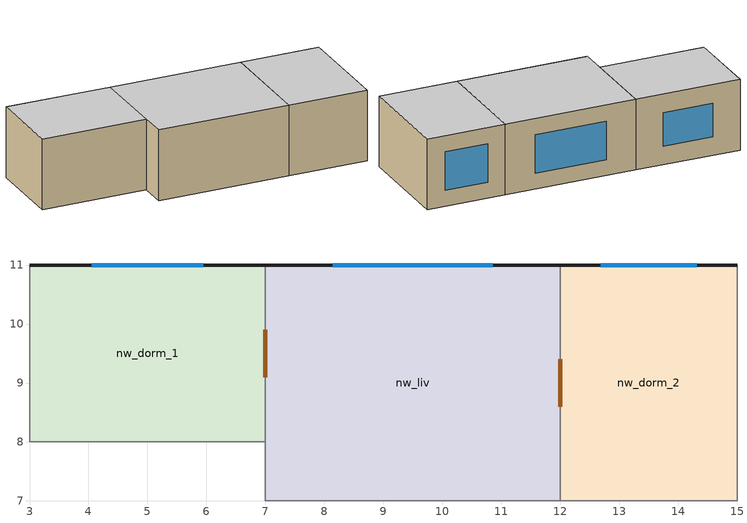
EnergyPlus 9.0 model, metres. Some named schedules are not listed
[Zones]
nw_liv
 floor othersideconditionsmodel (floor): 12,11 12,7 7,7 7,11 z0
 wall outside (ext_wall): 12,11 7,11 z0:2.7
 wall to nw_dorm_2 (int_wall): 12,7 12,11 z0:2.7
 wall adiabatic (int_wall): 7,8 7,7 12,7 z0:2.7
 wall to nw_dorm_1 (int_wall): 7,11 7,8 z0:2.7
 window (simple_window): 10.86,11 8.14,11 z0.61:2.08
 door inside (door_3cm): 12,8.6 12,9.4 / 7,9.9 7,9.1 z0:2.1
 ceiling adiabatic (ceiling): 7,11 7,7 12,7 12,11 z2.7
nw_dorm_2
 floor othersideconditionsmodel (floor): 15,11 15,7 12,7 12,11 z0
 wall outside (ext_wall): 15,11 12,11 z0:2.7
 wall adiabatic (int_wall): 12,7 15,7 15,11 z0:2.7
 window (simple_window): 14.31,11 12.69,11 z0.61:2.08
 ceiling adiabatic (ceiling): 12,11 12,7 15,7 15,11 z2.7
nw_dorm_1
 floor othersideconditionsmodel (floor): 7,11 7,8 3,8 3,11 z0
 wall outside (ext_wall): 7,11 3,11 z0:2.7
 wall adiabatic (int_wall): 3,11 3,8 7,8 z0:2.7
 window (simple_window): 5.95,11 4.05,11 z0.71:1.99
 ceiling adiabatic (ceiling): 3,11 3,8 7,8 7,11 z2.7
[Building]
1_storey: Loads convergence tolerance value=0.04; Maximum number of warmup days=25; Minimum number of warmup days=6; North axis=0; Solar distribution=FullInteriorAndExteriorWithReflections; Temperature convergence tolerance value=0.4; Terrain=City
[Site:GroundDomain:Slab]
ground_domain: 1, 0.4, 1.6, 10, No, Full, 6, 5, Timestep, ground_coupled_oscm, OnGrade, 1250, 30, 50, 1500, 1.5, finite_diff, Site:GroundTemperature:Undisturbed:FiniteDifference, No
[Site:GroundTemperature:Undisturbed:FiniteDifference]
finite_diff: 0.4, 1250, 30, 50, 1500, 1.5
[Construction]
ceiling: piso_ceramico, contrapiso, concreto_5cm, impermeabilizacao
ext_wall; int_wall: concreto_10cm
floor: impermeabilizacao, concreto_5cm, contrapiso, piso_ceramico
door_3cm: porta_mad_int_3cm
simple_window: vid_0.87
[Material] Thermal absorptance=0.9
Name | Conductivity | Density | Roughness | Solar absorptance | Specific heat | Thickness | Visible absorptance
concreto_5cm | 1.75 | 2200 | MediumRough | 0.7 | 1000 | 0.05 | 0.7
concreto_10cm | 1.75 | 2200 | Rough | 0.5 | 1000 | 0.1 | 0.5
contrapiso | 1.15 | 2000 | MediumRough | 0.7 | 1000 | 0.02 | 0.7
impermeabilizacao | 0.23 | 1000 | Smooth | 0.7 | 920 | 0.0001 | 0.7
piso_ceramico | 1.05 | 2000 | Smooth | 0.7 | 920 | 0.0075 | 0.7
porta_mad_int_3cm | 0.15 | 650 | MediumSmooth | 0.5 | 2300 | 0.03 | 0.5
[WindowMaterial:SimpleGlazingSystem]
vid_0.87: Solar heat gain coefficient=0.87; U factor=5.7
[Zone] Multiplier=1
nw_liv; nw_dorm_2; nw_dorm_1
[SurfaceProperty:OtherSideConditionsModel]
ground_coupled_oscm: Type of modeling=GroundCoupledSurface
[AirflowNetwork:MultiZone:Component:DetailedOpening] Discharge coefficient for opening factor 1=0.001; Discharge coefficient for opening factor 2=0.65; Extra crack length or height of pivoting axis=0; Height factor for opening factor 1=1; Height factor for opening factor 2=1; Number of sets of opening factor data=2; Opening factor 1=0; Opening factor 2=1; Start height factor for opening factor 1=0; Start height factor for opening factor 2=0; Type of rectangular large vertical opening lvo=NonPivoted; Width factor for opening factor 1=0
Name | Air mass flow coefficient when opening is closed | Air mass flow exponent when opening is closed | Width factor for opening factor 2
window_opening | 0.0003 | 0.63 | 0.45
door_opening | 0.0024 | 0.59 | 1
[AirflowNetwork:MultiZone:Surface] Window door opening factor or crack factor=1
Name | Leakage component | Surface | Ventilation control mode | Ventilation control zone temperature setpoint schedule | Venting availability schedule
afn_nw_liv_door_e | door_opening | nw_liv_door_e | NoVent
afn_nw_liv_door_w | door_opening | nw_liv_door_w | NoVent
afn_nw_liv_window_n | window_opening | nw_liv_window_n | Temperature | sch_window_behav | sch_afn_liv
afn_nw_dorm_2_window_n | window_opening | nw_dorm_2_window_n | Temperature | sch_window_behav | sch_afn_dorm
afn_nw_dorm_1_window_n | window_opening | nw_dorm_1_window_n | Temperature | sch_window_behav | sch_afn_dorm
[AirflowNetwork:MultiZone:Zone]
Name | Zone
afn_nw_liv | nw_liv
afn_nw_dorm_2 | nw_dorm_2
afn_nw_dorm_1 | nw_dorm_1
[AirflowNetwork:SimulationControl]
afn_control: Absolute airflow convergence tolerance=1e-06; Airflownetwork control=MultizoneWithoutDistribution; Azimuth angle of long axis of building=90; Building type=LowRise; Convergence acceleration limit=-0.5; Height selection for local wind pressure calculation=OpeningHeight; Initialization type=LinearInitializationMethod; Maximum number of iterations=500; Ratio of building width along short axis to width along long axis=0.5; Relative airflow convergence tolerance=0.0001; Wind pressure coefficient type=SurfaceAverageCalculation
